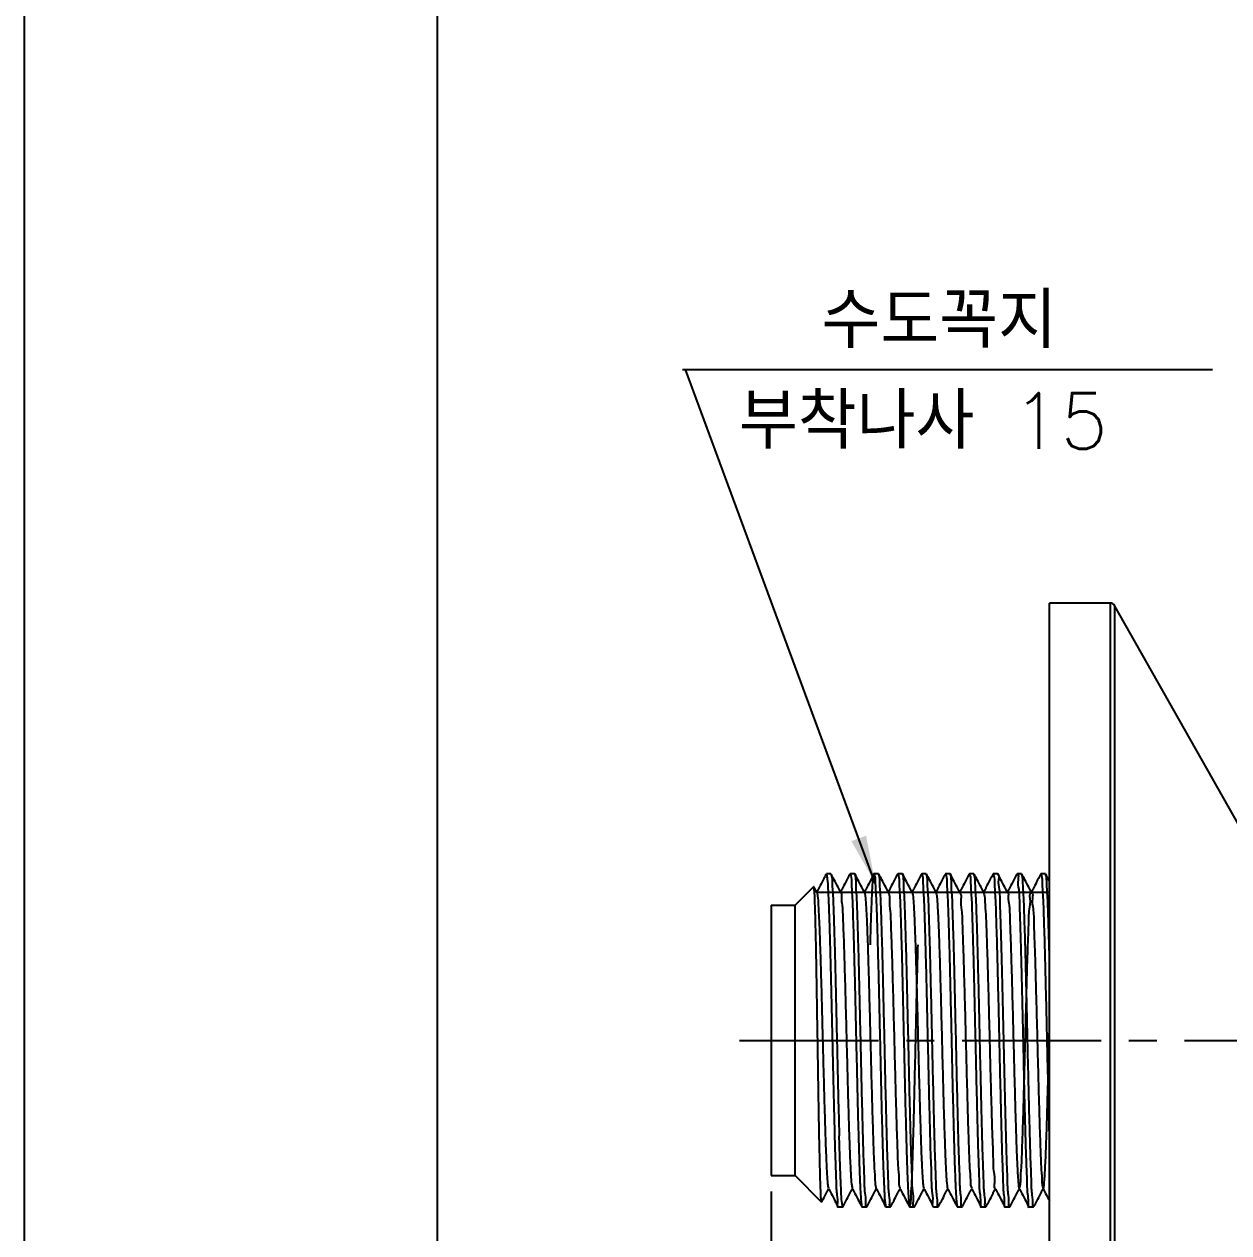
# Model space of a CAD drawing. Extents: x 6471 to 7065, y -5206 to -4786.
# Drawn here: x 6470.8 to 6546.6, y -5117.3 to -5041.3 of the extents above; entities that cross this region are included whole.
import ezdxf

# ---------------------------------------------------------------- set-up
doc = ezdxf.new("R2010")
doc.units = 0
doc.header["$LTSCALE"] = 7
doc.header["$MEASUREMENT"] = 0
doc.linetypes.add('CENTER', pattern=[2, 1.25, -0.25, 0.25, -0.25])
doc.layers.get('0').update_dxf_attribs({"color": 2, "linetype": 'CONTINUOUS'})
for name, color, linetype in [('CL', 1, 'CENTER'), ('D', 2, 'CONTINUOUS'), ('DIM', 2, 'CONTINUOUS'), ('DWG', 7, 'CONTINUOUS'), ('TXT', 4, 'CONTINUOUS')]:
    doc.layers.add(name, color=color, linetype=linetype)
doc.styles.add('GHS', font='ROMANS.shx', dxfattribs={"bigfont": 'GHS.shx'})
doc.dimstyles.new('STANDARD$7', dxfattribs={"dimtxt": 3.5, "dimasz": 3, "dimexe": 1, "dimexo": 1, "dimgap": 1, "dimtad": 1, "dimdec": 4, "dimzin": 0, "dimdsep": 46, "dimtxsty": 'GHS', "dimcen": 1, "dimclrd": 256, "dimclre": 256, "dimclrt": 2, "dimadec": 4, "dimazin": 0, "dimtfac": 1, "dimtdec": 4, "dimtmove": 2, "dimatfit": 2, "dimfxl": 0, "dimtolj": 1, "dimtzin": 0, "dimlwd": -1, "dimlwe": -1, "dimarcsym": 0})

msp = doc.modelspace()

# ---------------------------------------------------------------- linework, layer by layer
at = {"linetype": 'Continuous'}
msp.add_lwpolyline([(6470.771486190715, -5206.175494093426), (7064.771486190737, -5206.175494093426), (7064.771486190737, -4786.175494093419), (6470.771486190715, -4786.175494093419)], close=True, dxfattribs=at)
at = {"layer": 'CL', "linetype": 'CENTER'}
msp.add_line((6515.778401351196, -5105.171255248208), (6587.820834057397, -5105.171255248208), dxfattribs=at)
at = {"layer": 'D'}
msp.add_line((6512.17944186938, -5062.988648407856), (6545.540356549515, -5062.988648407856), dxfattribs=at)
at = {"layer": 'DIM'}
msp.add_line((6517.778401351196, -5114.671255137408), (6517.778401351196, -5152.189195775985), dxfattribs=at)
at = {"layer": 'DWG'}
for p, q in [((6539.103556629095, -5077.671255137408), (6535.278402114097, -5077.671255137408)), ((6535.278402114097, -5132.671212712408), (6535.278402114097, -5077.671297562309)), ((6539.103556629397, -5077.671255137408), (6539.103556629397, -5132.671255137306)), ((6547.583533619795, -5092.331909647808), (6539.364583000596, -5077.823386166408)), ((6539.364583013597, -5077.823386189408), (6539.364583013597, -5132.519124085407)), ((6519.278402114097, -5096.671255137408), (6520.448155921297, -5095.501501330207)), ((6517.778401351196, -5096.671255137408), (6517.778401351196, -5113.671255137408)), ((6517.778402114097, -5096.671255137408), (6519.278402114097, -5096.671255137408)), ((6519.278402114097, -5113.671255137408), (6519.278402114097, -5096.671255137408)), ((6517.778402114097, -5113.671255137408), (6519.278402114097, -5113.671255137408)), ((6519.278402114097, -5113.671255137408), (6520.941392967096, -5115.334245990307))]:
    msp.add_line(p, q, dxfattribs=at)
at = {"layer": 'DWG', "color": 2}
for p, q in [((6521.195544359095, -5094.764192851606), (6521.217479994196, -5094.732177274207)), ((6521.217451647596, -5094.732205603908), (6521.255902114096, -5094.693755137407)), ((6521.527669867996, -5094.693755137407), (6521.255902114096, -5094.693755137407)), ((6521.255902114096, -5094.724976228106), (6521.255902114096, -5094.693755137407)), ((6522.727025043895, -5094.703777198807), (6522.737413862097, -5094.693755403707)), ((6523.027669868096, -5094.693755137407), (6522.737467693495, -5094.693755137407)), ((6524.527669868096, -5094.693755137407), (6524.237467693495, -5094.693755137407)), ((6525.727025043895, -5094.703777198807), (6525.737455466096, -5094.693755151107)), ((6526.027669867996, -5094.693755137407), (6525.737467693495, -5094.693755137407)), ((6527.227025043895, -5094.703777198807), (6527.237433571895, -5094.693755244407)), ((6527.527669867996, -5094.693755137407), (6527.237467693495, -5094.693755137407)), ((6529.027669867996, -5094.693755137407), (6528.737467693495, -5094.693755137407)), ((6530.227025043895, -5094.703777198807), (6530.237419917496, -5094.693755347209)), ((6530.527669867996, -5094.693755137407), (6530.237467693495, -5094.693755137407)), ((6532.027669867996, -5094.693755137407), (6531.737467693495, -5094.693755137407)), ((6533.527669867996, -5094.693755137407), (6533.237467693495, -5094.693755137407)), ((6534.727025043895, -5094.703777198807), (6534.737456966896, -5094.693755147906)), ((6535.027669867996, -5094.693755137407), (6534.737467693495, -5094.693755137407)), ((6520.626698206096, -5095.855755137407), (6535.278402114097, -5095.855755137407)), ((6520.948467902995, -5115.330996791407), (6520.941384463996, -5115.334237472307)), ((6522.277669867996, -5115.648755137408), (6521.987467693495, -5115.648755137408)), ((6522.288112517296, -5115.638733076808), (6522.277660877996, -5115.648755129907)), ((6523.477025043895, -5115.638733075906), (6523.487458703496, -5115.648755129907)), ((6523.777669868096, -5115.648755137408), (6523.487467693495, -5115.648755137408)), ((6524.977025043895, -5115.638733075906), (6524.987402310696, -5115.648754744409)), ((6525.277669867996, -5115.648755137408), (6524.987467693495, -5115.648755137408)), ((6526.777669867996, -5115.648755137408), (6526.487467693495, -5115.648755137408)), ((6528.277669867996, -5115.648755137408), (6527.987467693495, -5115.648755137408)), ((6529.777669867996, -5115.648755137408), (6529.487467693495, -5115.648755137408)), ((6530.977025043895, -5115.638733075906), (6530.987461298996, -5115.648755133607)), ((6531.277669867996, -5115.648755137408), (6530.987467693495, -5115.648755137408)), ((6532.477025043895, -5115.638733075906), (6532.487423788497, -5115.648754960206)), ((6532.777669867996, -5115.648755137408), (6532.487467693495, -5115.648755137408)), ((6534.277669867996, -5115.648755137408), (6533.987467693495, -5115.648755137408))]:
    msp.add_line(p, q, dxfattribs=at)
at = {"layer": 'DWG'}
msp.add_arc((6539.103556627596, -5077.971255137407), 0.3, 29.5311431749636, 90, dxfattribs=at)
at = {"layer": 'DWG', "color": 2}
for points in [[(6521.195544360296, -5094.764192852206), (6521.033779176697, -5095.074630972307), (6520.783891705697, -5095.554142439509), (6520.703256998196, -5095.708862000407)], [(6521.216877261496, -5094.731583707508), (6521.255902114098, -5094.724976228106)], [(6521.255902114098, -5094.724976228106), (6521.297585818297, -5095.024215583908), (6521.339377081596, -5095.633972634907), (6521.381157655097, -5096.534980806406), (6521.423059396197, -5097.703559940608), (6521.465562452096, -5099.123132581306), (6521.508034179095, -5100.732660911406), (6521.549918897198, -5102.457410046707), (6521.591402075998, -5104.247925568106), (6521.633198598595, -5106.079951076808), (6521.674844333395, -5107.877801764709), (6521.716598160895, -5109.597798057006), (6521.758301026896, -5111.180902249209)], [(6521.521199973296, -5094.700125667507), (6521.527840222697, -5094.709560224008)], [(6521.527840222697, -5094.709560224008), (6521.564106300996, -5094.815551239208), (6521.608145831996, -5095.283441117106), (6521.652182444598, -5096.086796856507), (6521.696216995998, -5097.198322046708), (6521.740252818995, -5098.580380379808), (6521.784287704398, -5100.186017445307), (6521.828323475495, -5101.960823262707), (6521.872358435797, -5103.844516927908), (6521.916392975497, -5105.773203920708), (6521.960429149897, -5107.681538865407), (6522.004466965797, -5109.504769243009), (6522.048503201396, -5111.180902249209)], [(6522.144312047595, -5095.867023058006), (6521.975042074198, -5095.542238565307), (6521.725155894796, -5095.062728332006), (6521.538112516398, -5094.703777198407)], [(6522.707023629998, -5094.742162672908), (6522.533779176795, -5095.074630972107), (6522.283891705795, -5095.554142439309), (6522.203256998298, -5095.708862000207)], [(6522.727025044695, -5094.703777199207), (6522.707023629998, -5094.742162672908)], [(6522.728882833696, -5094.702357530907), (6522.773021359498, -5094.809731859008), (6522.817950495296, -5095.283540378408), (6522.862192993597, -5096.091451955406), (6522.905947278497, -5097.196399102908), (6522.950003877198, -5098.578784948208), (6522.993837452198, -5100.176443898006), (6523.037881887095, -5101.950822891409), (6523.081731832196, -5103.826041611908), (6523.125476905697, -5105.741921556706), (6523.169619026597, -5107.655626179709), (6523.214147347396, -5109.500075869008), (6523.258301026896, -5111.180902249209)], [(6523.028017120297, -5094.709434443208), (6523.021373240895, -5094.699985988009)], [(6523.548503201396, -5111.180902249209), (6523.504719108597, -5109.514841999007), (6523.460874742198, -5107.700521077808), (6523.416548008997, -5105.779996673606), (6523.372355610495, -5103.844393929907), (6523.328404408497, -5101.964204585707), (6523.283906905998, -5100.171324293307), (6523.239573625796, -5098.557235042208), (6523.195816857696, -5097.186939459109), (6523.152058933297, -5096.084097327206), (6523.108024962198, -5095.281687847808), (6523.064210091797, -5094.816244753507), (6523.028017120297, -5094.709434443208)], [(6523.644312047595, -5095.867023058006), (6523.475042074998, -5095.542238566806), (6523.225155895695, -5095.062728333509), (6523.038112516398, -5094.703777198407)], [(6524.207023630398, -5094.742162672206), (6524.033779177596, -5095.074630970706), (6523.783891706596, -5095.554142437908), (6523.703256998898, -5095.708861999108)], [(6524.008301026896, -5099.161608025508), (6524.052579947197, -5097.681921508109), (6524.097490258496, -5096.443774836207), (6524.142237441497, -5095.516354424206), (6524.186162988596, -5094.934771863307), (6524.229989146296, -5094.698895619607), (6524.274007917297, -5094.816244753507), (6524.317822787695, -5095.281687847808), (6524.361856758695, -5096.084097327206), (6524.405614683196, -5097.186939459109), (6524.449371451296, -5098.557235042208), (6524.493704731495, -5100.171324293307), (6524.538202233997, -5101.964204585707), (6524.582153435996, -5103.844393929907), (6524.626345834497, -5105.779996673606), (6524.670672567695, -5107.700521077808), (6524.714516934097, -5109.514841999007), (6524.758301026896, -5111.180902249209)], [(6524.227025044695, -5094.703777199207), (6524.207023630398, -5094.742162672206)], [(6524.231171066395, -5094.699985988009), (6524.274007917297, -5094.816244753507), (6524.317822787695, -5095.281687847808), (6524.361856758695, -5096.084097327206), (6524.405614683196, -5097.186939459109), (6524.449371451296, -5098.557235042208), (6524.493704731495, -5100.171324293307), (6524.538202233997, -5101.964204585707), (6524.582153435996, -5103.844393929907), (6524.626345834497, -5105.779996673606), (6524.670672567695, -5107.700521077808), (6524.714516934097, -5109.514841999007), (6524.758301026896, -5111.180902249209)], [(6524.526122313097, -5094.711075353007), (6524.519380547596, -5094.702008180007)], [(6525.048503201396, -5111.180902249209), (6525.004458332295, -5109.504424260907), (6524.960371269196, -5107.679072504907), (6524.916376691896, -5105.772490443007), (6524.872254400397, -5103.839987898908), (6524.828391171096, -5101.963651513008), (6524.784457602195, -5100.192577065107), (6524.739969257497, -5098.570710762007), (6524.695478476398, -5097.177331150506), (6524.651465382895, -5096.071158318508), (6524.606990295898, -5095.266783341209), (6524.562539758698, -5094.805321638309), (6524.526122313097, -5094.711075353007)], [(6525.144312047595, -5095.867023058006), (6524.975042076995, -5095.542238570506), (6524.725155897598, -5095.062728337209), (6524.538112516398, -5094.703777198407)], [(6525.707023631195, -5094.742162670609), (6525.533779179498, -5095.074630967007), (6525.283891708498, -5095.554142434208), (6525.203257000397, -5095.708861996209)], [(6525.727025044695, -5094.703777199207), (6525.707023631195, -5094.742162670609)], [(6525.729178373097, -5094.702008180007), (6525.772337584195, -5094.805321638309), (6525.816788121395, -5095.266783341209), (6525.861263208396, -5096.071158318508), (6525.905276301796, -5097.177331150506), (6525.949767082998, -5098.570710762007), (6525.994255427696, -5100.192577065107), (6526.038188996597, -5101.963651513008), (6526.082052225897, -5103.839987898908), (6526.126174517295, -5105.772490443007), (6526.170169094697, -5107.679072504907), (6526.214256157796, -5109.504424260907), (6526.258301026896, -5111.180902249209)], [(6526.026035371898, -5094.711087649008), (6526.019342164697, -5094.702072763808)], [(6526.548503201396, -5111.180902249209), (6526.504224355095, -5109.495072713209), (6526.459335348695, -5107.634906034807), (6526.414631150695, -5105.695992893809), (6526.370738543598, -5103.774026383606), (6526.326905792298, -5101.901653681809), (6526.282881271097, -5100.131813428507), (6526.239060729898, -5098.539792198808), (6526.195021257895, -5097.164373987307), (6526.151260561596, -5096.066706397407), (6526.107486047097, -5095.273901506109), (6526.063104926797, -5094.808960770206), (6526.026035371898, -5094.711087649008)], [(6526.644312047595, -5095.867023058006), (6526.475042077297, -5095.542238571208), (6526.225155897896, -5095.062728337907), (6526.038112516398, -5094.703777198407)], [(6527.207023631395, -5094.742162670209), (6527.033779179895, -5095.074630966206), (6526.783891708895, -5095.554142433408), (6526.703257000695, -5095.708861995608)], [(6527.227025044695, -5094.703777199207), (6527.207023631395, -5094.742162670209)], [(6527.229139990198, -5094.702072763808), (6527.272902752195, -5094.808960770206), (6527.317283872598, -5095.273901506109), (6527.361058386995, -5096.066706397407), (6527.404819083396, -5097.164373987307), (6527.448858555398, -5098.539792198808), (6527.492679096597, -5100.131813428507), (6527.536703617795, -5101.901653681809), (6527.580536369095, -5103.774026383606), (6527.624428976195, -5105.695992893809), (6527.669133174196, -5107.634906034807), (6527.714022180596, -5109.495072713209), (6527.758301026896, -5111.180902249209)], [(6527.526586284696, -5094.710636317006), (6527.519886725996, -5094.701485053309)], [(6528.048503201396, -5111.180902249209), (6528.004578900697, -5109.509241482909), (6527.960636152696, -5107.690358266409), (6527.916702410598, -5105.786761483607), (6527.872651896995, -5103.857293693207), (6527.828611271495, -5101.972848842906), (6527.783784574497, -5100.166606817806), (6527.738895532598, -5098.534180590606), (6527.694708660197, -5097.155532149507), (6527.650950875496, -5096.059987904206), (6527.606891404698, -5095.265368535307), (6527.563055262998, -5094.808638655908), (6527.526586284696, -5094.710636317006)], [(6528.144312047595, -5095.867023058006), (6527.975042074496, -5095.542238565708), (6527.725155895095, -5095.062728332407), (6527.538112516398, -5094.703777198407)], [(6528.707023630096, -5094.742162672606), (6528.533779176995, -5095.074630971707), (6528.283891705995, -5095.554142438807), (6528.203256998498, -5095.708861999909)], [(6528.727025044695, -5094.703777199207), (6528.707023630096, -5094.742162672606)], [(6528.729474392297, -5094.701276447406), (6528.729684551497, -5094.701485053309)], [(6528.729684551497, -5094.701485053309), (6528.772853088397, -5094.808638655908), (6528.816689230195, -5095.265368535307), (6528.860748700997, -5096.059987904206), (6528.904506485697, -5097.155532149507), (6528.948693358095, -5098.534180590606), (6528.993582399998, -5100.166606817806), (6529.038409096897, -5101.972848842906), (6529.082449722496, -5103.857293693207), (6529.126500236095, -5105.786761483607), (6529.170433978196, -5107.690358266409), (6529.214376726198, -5109.509241482909), (6529.258301026896, -5111.180902249209)], [(6529.024826871296, -5094.712412787507), (6529.017981022796, -5094.703686645407)], [(6529.548503201396, -5111.180902249209), (6529.504452339896, -5109.504184808906), (6529.459523088298, -5107.642913778509), (6529.414480280498, -5105.689379696909), (6529.370078433395, -5103.745319570706), (6529.326346820096, -5101.878355541408), (6529.282533960998, -5100.118454932606), (6529.238705099097, -5098.527715676508), (6529.194664886297, -5097.154295099106), (6529.150859033597, -5096.057998385506), (6529.106350898396, -5095.257665724406), (6529.061643796295, -5094.799671571909), (6529.024826871296, -5094.712412787507)], [(6529.644312047595, -5095.867023058006), (6529.475042073997, -5095.542238564809), (6529.225155894596, -5095.062728331508), (6529.038112516398, -5094.703777198407)], [(6530.207023629896, -5094.742162673007), (6530.033779176595, -5095.074630972609), (6529.783891705595, -5095.554142439807), (6529.703256998097, -5095.708862000607)], [(6530.227025044695, -5094.703777199207), (6530.207023629896, -5094.742162673007)], [(6530.227778848198, -5094.703686645407), (6530.271441621796, -5094.799671571909), (6530.316148723897, -5095.257665724406), (6530.360656859098, -5096.057998385506), (6530.404462711797, -5097.154295099106), (6530.448502924598, -5098.527715676508), (6530.492331786495, -5100.118454932606), (6530.536144645596, -5101.878355541408), (6530.579876258896, -5103.745319570706), (6530.624278105998, -5105.689379696909), (6530.669320913795, -5107.642913778509), (6530.714250165397, -5109.504184808906), (6530.758301026896, -5111.180902249209)], [(6530.527786154095, -5094.709589251608), (6530.521158132196, -5094.700189193609)], [(6531.048503201396, -5111.180902249209), (6531.004475526798, -5109.505111320406), (6530.960405461497, -5107.680529492409), (6530.916428412896, -5105.774756622806), (6530.872321255497, -5103.842898309107), (6530.828398663695, -5101.963964560706), (6530.784270389798, -5100.185349082407), (6530.740353631495, -5098.583820390508), (6530.696217401298, -5097.198333588607), (6530.652321933997, -5096.089848536107), (6530.608334185296, -5095.286178315106), (6530.564349711097, -5094.817180756407), (6530.527786154095, -5094.709589251608)], [(6531.144312047595, -5095.867023058006), (6530.975042073597, -5095.542238564107), (6530.725155894196, -5095.062728330708), (6530.538112516398, -5094.703777198407)], [(6531.707023629798, -5094.742162673407), (6531.533779176195, -5095.074630973308), (6531.283891705195, -5095.554142440509), (6531.203256997796, -5095.708862001207)], [(6531.727025044695, -5094.703777199207), (6531.707023629798, -5094.742162673407)], [(6531.730745682496, -5094.699980004207), (6531.730955957696, -5094.700189193609)], [(6531.730955957696, -5094.700189193609), (6531.774147536597, -5094.817180756407), (6531.818132010797, -5095.286178315106), (6531.862119759498, -5096.089848536107), (6531.906015226795, -5097.198333588607), (6531.950151456996, -5098.583820390508), (6531.994068215196, -5100.185349082407), (6532.038196489196, -5101.963964560706), (6532.082119080997, -5103.842898309107), (6532.126226238298, -5105.774756622806), (6532.170203286895, -5107.680529492409), (6532.214273352295, -5109.505111320406), (6532.258301026896, -5111.180902249209)], [(6532.035673020796, -5094.732358649308), (6532.027064832097, -5094.731925441309)], [(6532.173503201396, -5096.588589593306), (6532.131911042997, -5095.676797732707), (6532.090192301398, -5095.051022158907), (6532.048659160998, -5094.734223975807), (6532.035673020796, -5094.732358649308)], [(6532.644312047595, -5095.867023058006), (6532.475042074296, -5095.542238565507), (6532.225155894997, -5095.062728332206), (6532.038112516398, -5094.703777198407)], [(6533.207023630096, -5094.742162672806), (6533.033779176897, -5095.074630972009), (6532.783891705897, -5095.554142439207), (6532.703256998396, -5095.708862000109)], [(6533.227025044695, -5094.703777199207), (6533.207023630096, -5094.742162672806)], [(6533.228508986295, -5094.732075490807), (6533.236862657598, -5094.731925441309)], [(6533.236862657598, -5094.731925441309), (6533.258456986495, -5094.734223975807), (6533.299990126895, -5095.051022158907), (6533.341708868497, -5095.676797732707), (6533.383301026896, -5096.588589593306)], [(6533.526061636195, -5094.711113897807), (6533.519333642295, -5094.702073612407)], [(6534.048503201396, -5111.180902249209), (6534.004654883497, -5109.512276752706), (6533.960188498196, -5107.671283469906), (6533.915346520595, -5105.727347276807), (6533.870897590298, -5103.780944596609), (6533.826898938495, -5101.901367907009), (6533.782594344596, -5100.120776684907), (6533.738633526496, -5098.525286991506), (6533.694630541296, -5097.153324697607), (6533.650735604496, -5096.055326733207), (6533.606610090198, -5095.261353153906), (6533.562699316396, -5094.806343149608), (6533.526061636195, -5094.711113897807)], [(6534.144312047595, -5095.867023058006), (6533.975042075496, -5095.542238567708), (6533.725155896095, -5095.062728334407), (6533.538112516398, -5094.703777198407)], [(6534.707023630598, -5094.742162671806), (6534.533779177996, -5095.074630969808), (6534.283891706996, -5095.554142437006), (6534.203256999298, -5095.708861998406)], [(6534.727025044695, -5094.703777199207), (6534.707023630598, -5094.742162671806)], [(6534.729131467796, -5094.702073612407), (6534.772497141897, -5094.806343149608), (6534.816407915597, -5095.261353153906), (6534.860533429898, -5096.055326733207), (6534.904428366698, -5097.153324697607), (6534.948431351996, -5098.525286991506), (6534.992392170097, -5100.120776684907), (6535.036696763996, -5101.901367907009), (6535.080695415795, -5103.780944596609), (6535.125144345998, -5105.727347276807), (6535.169986323696, -5107.671283469906), (6535.214452708896, -5109.512276752706), (6535.258301026896, -5111.180902249209)], [(6535.028444576997, -5094.709117098708), (6535.021796758195, -5094.699575392009)], [(6535.278604342598, -5099.962879859308), (6535.240539379995, -5098.590161734508), (6535.196015019995, -5097.192573706809), (6535.152208444898, -5096.087365442807), (6535.108182007995, -5095.283966357809), (6535.064377915597, -5094.817370268207), (6535.028444576997, -5094.709117098708)], [(6535.278401851497, -5095.164906912509), (6535.225155897598, -5095.062728337307), (6535.038112516398, -5094.703777198407)], [(6520.703256998196, -5095.708862000407), (6520.632568862798, -5095.844491516807)], [(6520.645239236298, -5095.858423655907), (6520.685402114096, -5096.082948767908), (6520.730902114096, -5096.634878130106), (6520.776402114097, -5097.495949891108), (6520.821902114097, -5098.634980588606), (6520.867402114097, -5100.010720558908), (6520.912902114097, -5101.573347780908), (6520.958402114097, -5103.266272166409), (6521.003902114097, -5105.028184953506), (6521.049402114098, -5106.795278985606), (6521.094902114098, -5108.503559468507), (6521.140402114098, -5110.091161523906), (6521.185902114098, -5111.500590607207), (6521.231402114098, -5112.680804656007), (6521.276902114095, -5113.589062563507), (6521.322402114095, -5114.192472034909), (6521.366971484097, -5114.469834879208)], [(6522.203256998298, -5095.708862000207), (6522.132568862798, -5095.844491516807)], [(6522.140556517995, -5095.862851052207), (6522.141402114098, -5095.862131207508), (6522.186902114098, -5096.095975967706), (6522.232402114095, -5096.658479311009), (6522.277902114095, -5097.529270343308), (6522.323402114095, -5098.676813621707), (6522.368902114095, -5100.059551201808), (6522.414402114096, -5101.627407646109), (6522.459902114096, -5103.323603491808), (6522.505402114096, -5105.086711501808), (6522.550902114096, -5106.852881234907), (6522.596402114096, -5108.558151370307), (6522.641902114096, -5110.140766048407), (6522.687402114097, -5111.543411341008), (6522.732902114097, -5112.715290858807), (6522.778402114097, -5113.613965327506)], [(6523.703256998898, -5095.708861999108), (6523.632568862798, -5095.844491516807)], [(6523.650866292998, -5095.879999770907), (6523.695833306795, -5096.180940402508), (6523.741704866398, -5096.812318017506), (6523.787576426096, -5097.751361055707), (6523.833447985696, -5098.963506382108), (6523.879319545295, -5100.404138849906), (6523.925191104997, -5102.020233440406), (6523.971062664597, -5103.752306941806), (6524.016934224196, -5105.536607334208), (6524.062805783898, -5107.307460294607), (6524.108677343497, -5108.999686456609), (6524.154548903097, -5110.551000451807), (6524.200420462696, -5111.904303432406), (6524.246292022398, -5113.009784695507), (6524.292163581998, -5113.826755053506), (6524.338035141597, -5114.325144471506), (6524.373460369897, -5114.474234099707)], [(6525.127667367297, -5095.882483124908), (6525.163723214998, -5095.934964533808), (6525.209594774696, -5096.336436437006), (6525.255466334295, -5097.063089424308), (6525.301337893895, -5098.088177751008), (6525.347209453596, -5099.373971233206), (6525.393081013196, -5100.873143974208), (6525.438952572796, -5102.530516277009), (6525.484824132497, -5104.285085631007), (6525.530695692097, -5106.072272016609), (6525.576567251696, -5107.826294886909), (6525.622438811398, -5109.482594336507), (6525.668310370997, -5110.980207343109), (6525.714181930597, -5112.264011618507), (6525.760053490295, -5113.286754482207), (6525.805925049898, -5114.010792079309), (6525.851796609498, -5114.409474929107), (6525.887638995896, -5114.459236439809)], [(6525.203257000397, -5095.708861996209), (6525.132568862798, -5095.844491516807)], [(6526.703257000695, -5095.708861995608), (6526.632568862798, -5095.844491516807)], [(6526.642135403398, -5095.868055332809), (6526.677484682895, -5096.020143918806), (6526.723356242596, -5096.521280850808), (6526.769227802196, -5097.340795342308), (6526.815099361796, -5098.448523717107), (6526.860970921497, -5099.803694078608), (6526.906842481097, -5101.356426991508), (6526.952714040696, -5103.049571382606), (6526.998585600398, -5104.820808086206), (6527.044457159997, -5106.604943611608), (6527.090328719597, -5108.336309704206), (6527.136200279295, -5109.951180381206), (6527.182071838898, -5111.390117479408), (6527.227943398498, -5112.600158380908), (6527.273814958196, -5113.536765396206), (6527.319686517795, -5114.165465052309), (6527.364514756496, -5114.463690356806)], [(6528.203256998498, -5095.708861999909), (6528.132568862798, -5095.844491516807)], [(6528.145759696198, -5095.868842639109), (6528.191246150795, -5096.135722375009), (6528.237117710497, -5096.734859609409), (6528.282989270097, -5097.644513260406), (6528.328860829696, -5098.831201921006), (6528.374732389398, -5100.251247422108), (6528.420603948997, -5101.852382484507), (6528.466475508597, -5103.575674508407), (6528.512347068295, -5105.357694691407), (6528.558218627898, -5107.132852637806), (6528.604090187498, -5108.835810528606), (6528.649961747195, -5110.403887995108), (6528.695833306795, -5111.779369180509), (6528.741704866398, -5112.911627073809), (6528.787576426096, -5113.758986926507), (6528.833447985696, -5114.290260164609), (6528.867965406395, -5114.476934833408)], [(6529.630039359398, -5095.893547441709), (6529.659136059096, -5095.913378589707), (6529.705007618696, -5096.281315962406), (6529.750879178296, -5096.976463225408), (6529.796750737997, -5097.973234257908), (6529.842622297597, -5099.234941143906), (6529.888493857196, -5100.715144536309), (6529.934365416898, -5102.359362938507), (6529.980236976498, -5104.107077992408), (6530.026108536097, -5105.893961963007), (6530.071980095795, -5107.654245434209), (6530.117851655398, -5109.323138068408), (6530.163723214998, -5110.839213328607), (6530.209594774696, -5112.146669391106), (6530.255466334295, -5113.197383029608), (6530.301337893895, -5113.952680875307), (6530.347209453596, -5114.384762859107), (6530.383974632695, -5114.466757437709)], [(6529.703256998097, -5095.708862000607), (6529.632568862798, -5095.844491516807)], [(6531.203256997796, -5095.708862001207), (6531.132568862798, -5095.844491516807)], [(6531.136708820598, -5095.870995474506), (6531.172897526997, -5095.988357054408), (6531.218769086597, -5096.456441033606), (6531.264640646196, -5097.245289116108), (6531.310512205898, -5098.325866356907), (6531.356383765497, -5099.658400204906), (6531.402255325097, -5101.193844401707), (6531.448126884795, -5102.875684215509), (6531.493998444398, -5104.642016565809), (6531.539870003998, -5106.427828475109), (6531.585741563696, -5108.167389986509), (6531.631613123295, -5109.796673470606), (6531.677484682895, -5111.255710275109), (6531.723356242596, -5112.490797977109), (6531.769227802196, -5113.456476995609), (6531.815099361796, -5114.117203811009), (6531.860970921497, -5114.448659207508), (6531.868329270596, -5114.448255670206)], [(6532.703256998396, -5095.708862000109), (6532.632568862798, -5095.844491516807)], [(6532.639844765795, -5095.862068939008), (6532.640787435196, -5095.861274792507), (6532.686658994898, -5096.093840183108), (6532.732530554497, -5096.660515840907), (6532.778402114097, -5097.540444268809)], [(6534.203256999298, -5095.708861998406), (6534.132568862798, -5095.844491516807)], [(6534.145615826895, -5095.895248033208), (6534.154548903097, -5095.895210568407), (6534.200420462696, -5096.229477571407), (6534.246292022398, -5096.892862468307), (6534.292163581998, -5097.860948207908), (6534.338035141597, -5099.098102687109), (6534.383906701295, -5100.558790253406), (6534.429778260898, -5102.189247724808), (6534.475649820498, -5103.929463238208), (6534.521521380196, -5105.715385092706), (6534.567392939795, -5107.481279284508), (6534.613264499395, -5109.162148963307), (6534.659136059096, -5110.696126756306), (6534.705007618696, -5112.026751905109), (6534.750879178296, -5113.105048404406), (6534.796750737997, -5113.891327649806), (6534.842622297597, -5114.356649246809), (6534.878872326898, -5114.471225477006)], [(6532.548503201396, -5111.180902249209), (6532.506762031396, -5109.596274307609), (6532.464787864995, -5107.866834116907), (6532.423188024396, -5106.070648775309), (6532.381621783795, -5104.248692080608), (6532.340115637696, -5102.457179696408), (6532.298364980695, -5100.737775165806), (6532.256825825497, -5099.161223026309), (6532.215106547496, -5097.760579038808), (6532.173503201396, -5096.588589593306)], [(6533.383301026896, -5096.588589593306), (6533.424904372997, -5097.760579038808), (6533.466623650997, -5099.161223026309), (6533.508162806195, -5100.737775165806), (6533.549913463196, -5102.457179696408), (6533.591419609295, -5104.248692080608), (6533.632985849897, -5106.070648775309), (6533.674585690495, -5107.866834116907), (6533.716559856798, -5109.596274307609), (6533.758301026896, -5111.180902249209)], [(6520.951954916297, -5115.326265935208), (6520.950978545697, -5115.324877995808), (6520.922022002297, -5115.237766420309), (6520.893201096495, -5114.813283328207), (6520.863985011797, -5114.055638625407), (6520.834833212596, -5112.998981246208), (6520.806062236496, -5111.698716101808), (6520.777288170396, -5110.187651258308), (6520.748308712798, -5108.505278883207), (6520.719449064395, -5106.727175980606), (6520.690435222098, -5104.897341587406), (6520.661520957695, -5103.093600213408), (6520.632557152697, -5101.367630671306), (6520.603030248795, -5099.751429738506), (6520.573355227097, -5098.329055615006), (6520.544063124597, -5097.171693956807)], [(6526.258301026896, -5111.180902249209), (6526.302053738097, -5112.644420120407), (6526.346606618396, -5113.877217546607), (6526.391429761198, -5114.812332647107), (6526.435765966296, -5115.404008401107), (6526.479545899495, -5115.642987311607), (6526.523537498498, -5115.529393118108), (6526.567262557498, -5115.068915696309), (6526.611177595695, -5114.273213616907), (6526.654982407696, -5113.173511192108), (6526.699619066795, -5111.776843258809), (6526.744608162297, -5110.136306354107), (6526.789175472196, -5108.337615753808), (6526.832873393897, -5106.466767206006), (6526.876793400696, -5104.542905054208), (6526.920578787895, -5102.645983481008), (6526.964462289695, -5100.829850830807), (6527.008301026896, -5099.161608025508)], [(6521.758301026896, -5111.180902249209), (6521.802007042598, -5112.642983569309), (6521.845955604497, -5113.861288110609), (6521.890412320597, -5114.794762416608), (6521.934633024498, -5115.393208882808), (6521.978512223096, -5115.641384063307), (6521.979082013796, -5115.640850988908)], [(6522.173503201396, -5114.667094976008), (6522.131823146697, -5113.753583648508), (6522.090185651096, -5112.580456223906), (6522.048503201396, -5111.180902249209)], [(6523.258301026896, -5111.180902249209), (6523.299983476495, -5112.580456223906), (6523.341620972095, -5113.753583648508), (6523.383301026896, -5114.667094976008)], [(6523.768106518596, -5115.638979371306), (6523.767607907396, -5115.639450363309), (6523.723934728895, -5115.384461136007), (6523.680013335498, -5114.784298792107), (6523.636227370595, -5113.862994008807), (6523.592342494295, -5112.647082982607), (6523.548503201396, -5111.180902249209)], [(6524.758301026896, -5111.180902249209), (6524.802140319795, -5112.647082982607), (6524.846025196096, -5113.862994008807), (6524.889811160995, -5114.784298792107), (6524.933732554297, -5115.384461136007), (6524.977560975697, -5115.639306632609)], [(6525.270822213696, -5115.641982816109), (6525.269748074096, -5115.642987311607), (6525.225968140795, -5115.404008401107), (6525.181631935698, -5114.812332647107), (6525.136808792896, -5113.877217546607), (6525.092255912597, -5112.644420120407), (6525.048503201396, -5111.180902249209)], [(6526.780679700397, -5115.609903967808), (6526.755951350998, -5115.605427433209), (6526.714518374395, -5115.284304949208), (6526.673035838597, -5114.658408191008), (6526.631683996397, -5113.750079059308), (6526.590016993795, -5112.575220689509), (6526.548503201396, -5111.180902249209)], [(6527.758301026896, -5111.180902249209), (6527.799814819296, -5112.575220689509), (6527.841481821898, -5113.750079059308), (6527.882833664097, -5114.658408191008), (6527.924316199896, -5115.284304949208), (6527.965749176498, -5115.605427433209), (6527.981516926196, -5115.608874496109)], [(6528.272128063395, -5115.643237154109), (6528.270806432795, -5115.644425434806), (6528.227036307696, -5115.413979404708), (6528.182840453598, -5114.832975042907), (6528.137845446595, -5113.902449400106), (6528.092799341396, -5112.661117256506), (6528.048503201396, -5111.180902249209)], [(6529.258301026896, -5111.180902249209), (6529.302597166897, -5112.661117256506), (6529.347643271997, -5113.902449400106), (6529.392638279095, -5114.832975042907), (6529.436834133098, -5115.413979404708), (6529.473968015997, -5115.645749014406)], [(6529.769356360196, -5115.640475705008), (6529.768602327395, -5115.641198445708), (6529.724711699196, -5115.392017728009), (6529.680597985996, -5114.794475877807), (6529.636614441398, -5113.872468799906), (6529.592537266496, -5112.653069707707), (6529.548503201396, -5111.180902249209)], [(6530.758301026896, -5111.180902249209), (6530.802335091997, -5112.653069707707), (6530.846412266895, -5113.872468799906), (6530.890395811496, -5114.794475877807), (6530.934509524696, -5115.392017728009), (6530.978400152896, -5115.641198445708), (6530.978938346997, -5115.640689531509)], [(6531.269198345296, -5115.640280602107), (6531.268468540798, -5115.640973838708), (6531.224455063696, -5115.389533734407), (6531.180329831396, -5114.789815238306), (6531.136216376496, -5113.862724559909), (6531.092375498395, -5112.648097782909), (6531.048503201396, -5111.180902249209)], [(6532.258301026896, -5111.180902249209), (6532.302173323896, -5112.648097782909), (6532.346014201997, -5113.862724559909), (6532.390127656897, -5114.789815238306), (6532.434252889197, -5115.389533734407), (6532.478266366298, -5115.640973838708), (6532.478750308498, -5115.640521458707)], [(6532.770624539196, -5115.641787283406), (6532.769591745498, -5115.642757443009), (6532.725738448097, -5115.401837523008), (6532.681964431797, -5114.818036588706), (6532.637485790895, -5113.893714109909), (6532.592737865197, -5112.659230312009), (6532.548503201396, -5111.180902249209)], [(6533.758301026896, -5111.180902249209), (6533.802535690596, -5112.659230312009), (6533.847283616297, -5113.893714109909), (6533.891762257298, -5114.818036588706), (6533.935536273598, -5115.401837523008), (6533.979389570998, -5115.642757443009), (6533.980222966798, -5115.641985982609)], [(6534.269299142396, -5115.640401670309), (6534.268552142296, -5115.641114578106), (6534.224721020396, -5115.392107726508), (6534.180606209396, -5114.794618612108), (6534.136619837495, -5113.872600723906), (6534.092539982196, -5112.653153142906), (6534.048503201396, -5111.180902249209)], [(6522.778402114097, -5113.613965327506), (6522.824273673795, -5114.210405714206), (6522.869902596597, -5114.474341800007)], [(6520.948467902896, -5115.330996791308), (6520.975155894698, -5115.279781943009), (6521.225042074096, -5114.800271709708), (6521.305679485397, -5114.645546518608)], [(6521.305679485397, -5114.645546518608), (6521.382568665295, -5114.498018822407)], [(6521.370825514495, -5114.475487217307), (6521.533891705697, -5114.788367835208), (6521.783779176697, -5115.267879302308), (6521.977025044695, -5115.638733075506)], [(6522.261802191696, -5115.626766125108), (6522.217806202697, -5115.321071580009), (6522.173503201396, -5114.667094976008)], [(6522.301920138797, -5115.612234315508), (6522.475155895095, -5115.279781942209), (6522.725042074496, -5114.800271708908), (6522.805679485696, -5114.645546517906)], [(6522.805679485696, -5114.645546517906), (6522.882568665295, -5114.498018822407)], [(6522.870825514495, -5114.475487217307), (6523.033891706097, -5114.788367836009), (6523.283779177097, -5115.267879303206), (6523.477025044695, -5115.638733075506)], [(6523.383301026896, -5114.667094976008), (6523.427604028197, -5115.321071580009), (6523.469920877697, -5115.627923955108)], [(6523.801920139397, -5115.612234314209), (6523.975155896597, -5115.279781939407), (6524.225042075998, -5114.800271706106), (6524.305679486896, -5114.645546515709)], [(6524.305679486896, -5114.645546515709), (6524.382568665295, -5114.498018822407)], [(6524.370825514495, -5114.475487217307), (6524.533891707498, -5114.788367838708), (6524.783779178498, -5115.267879305808), (6524.977025044695, -5115.638733075506)], [(6525.301920140096, -5115.612234312906), (6525.475155898198, -5115.279781936406), (6525.725042077497, -5114.800271703109), (6525.805679488097, -5114.645546513406)], [(6525.805679488097, -5114.645546513406), (6525.882568665295, -5114.498018822407)], [(6525.870825514495, -5114.475487217307), (6526.033891709095, -5114.788367841706), (6526.283779180095, -5115.267879308907), (6526.477025044695, -5115.638733075506)], [(6526.801920139295, -5115.612234314409), (6526.975155896397, -5115.279781939709), (6527.225042075798, -5114.800271706408), (6527.305679486696, -5114.645546516007)], [(6527.305679486696, -5114.645546516007), (6527.382568665295, -5114.498018822407)], [(6527.370825514495, -5114.475487217307), (6527.533891707498, -5114.788367838708), (6527.783779178498, -5115.267879305906), (6527.977025044695, -5115.638733075506)], [(6528.301920138597, -5115.612234315708), (6528.475155894898, -5115.279781942707), (6528.725042074296, -5114.800271709406), (6528.805679485496, -5114.645546518306)], [(6528.805679485496, -5114.645546518306), (6528.882568665295, -5114.498018822407)], [(6528.870825514495, -5114.475487217307), (6529.033891705795, -5114.788367835507), (6529.283779176795, -5115.267879302708), (6529.477025044695, -5115.638733075506)], [(6529.801920138397, -5115.612234316206), (6529.975155894298, -5115.279781943809), (6530.225042073695, -5114.800271710508), (6530.305679485095, -5114.645546519208)], [(6530.305679485095, -5114.645546519208), (6530.382568665295, -5114.498018822407)], [(6530.370825514495, -5114.475487217307), (6530.533891705297, -5114.788367834408), (6530.783779176297, -5115.267879301606), (6530.977025044695, -5115.638733075506)], [(6531.301920138397, -5115.612234316108), (6531.475155894396, -5115.279781943609), (6531.725042073797, -5114.800271710308), (6531.805679485095, -5114.645546519107)], [(6531.805679485095, -5114.645546519107), (6531.882568665295, -5114.498018822407)], [(6531.870825514495, -5114.475487217307), (6532.033891705297, -5114.788367834506), (6532.283779176297, -5115.267879301708), (6532.477025044695, -5115.638733075506)], [(6532.801920138895, -5115.612234315209), (6532.975155895397, -5115.279781941608), (6533.225042074798, -5114.800271708307), (6533.305679485998, -5114.645546517506)], [(6533.305679485998, -5114.645546517506), (6533.382568665295, -5114.498018822407)], [(6533.370825514495, -5114.475487217307), (6533.533891706297, -5114.788367836409), (6533.783779177297, -5115.267879303607), (6533.977025044695, -5115.638733075506)], [(6534.301920139597, -5115.612234313907), (6534.475155896997, -5115.279781938709), (6534.725042076395, -5114.800271705306), (6534.805679487096, -5114.645546515207)], [(6534.805679487096, -5114.645546515207), (6534.882568665295, -5114.498018822407)], [(6534.870825514495, -5114.475487217307), (6535.033891707898, -5114.788367839406), (6535.278402180596, -5115.257560816408)], [(6521.979082013796, -5115.640850988908), (6521.979313847597, -5115.640622527706)], [(6522.288112516398, -5115.638733076306), (6522.301920138797, -5115.612234315508)], [(6523.774898365496, -5115.630250327209), (6523.768106518596, -5115.638979371306)], [(6523.788112516398, -5115.638733076306), (6523.801920139397, -5115.612234314209)], [(6525.277483425997, -5115.632643565707), (6525.270822213696, -5115.641982816109)], [(6525.288112516398, -5115.638733076306), (6525.301920140096, -5115.612234312906)], [(6526.788529171298, -5115.610276956206), (6526.780679700397, -5115.609903967808)], [(6526.788112516398, -5115.638733076306), (6526.801920139295, -5115.612234314409)], [(6527.981516926196, -5115.608874496109), (6527.990477525897, -5115.609903967808)], [(6528.278770007498, -5115.633639566506), (6528.272128063395, -5115.643237154109)], [(6528.288112516398, -5115.638733076306), (6528.301920138597, -5115.612234315708)], [(6529.473968015997, -5115.645749014406), (6529.480604258296, -5115.644425434806), (6529.481925888896, -5115.643237154109)], [(6529.776099971997, -5115.631412162409), (6529.769356360196, -5115.640475705008)], [(6529.788112516398, -5115.638733076306), (6529.801920138397, -5115.612234316206)], [(6531.275885379396, -5115.631304195507), (6531.269198345296, -5115.640280602107)], [(6531.288112516398, -5115.638733076306), (6531.301920138397, -5115.612234316108)], [(6532.777288177497, -5115.632487611809), (6532.770624539196, -5115.641787283406)], [(6532.788112516398, -5115.638733076306), (6532.801920138895, -5115.612234315209)], [(6534.276035543996, -5115.631366420508), (6534.269299142396, -5115.640401670309)], [(6534.288112516398, -5115.638733076306), (6534.301920139597, -5115.612234313907)]]:
    msp.add_spline(points, degree=3, dxfattribs=at)
at = {"layer": 'DWG'}
for points in [[(6520.644312047595, -5095.867023058006), (6520.475042074096, -5095.542238565009), (6520.455590675195, -5095.504914824909)], [(6520.464019030896, -5095.514975366408), (6520.462448460795, -5095.516387641208)], [(6520.544063124597, -5097.171693956807), (6520.516176816697, -5096.333182881506), (6520.488175106198, -5095.775208675608), (6520.464019030896, -5095.514975366408)]]:
    msp.add_spline(points, degree=3, dxfattribs=at)
at = {"layer": 'DWG', "color": 2}
msp.add_open_spline([(6532.778402114097, -5097.540444268809), (6532.794245997065, -5097.927355231615), (6532.829179546435, -5098.780439873146), (6532.872678893559, -5100.162313784473), (6532.917841772257, -5101.728473426458), (6532.962704864079, -5103.421326321561), (6533.007763553206, -5105.178698264219), (6533.052779829707, -5106.935346002738), (6533.097760983964, -5108.628672306553), (6533.142536378479, -5110.189383985067), (6533.187218892849, -5111.582224822476), (6533.23082986387, -5112.690886926739), (6533.274627908478, -5113.645923338161), (6533.312600421689, -5114.033569542982), (6533.353641595065, -5114.573379917569), (6533.474284855211, -5114.220048822037), (6533.453259141787, -5113.83755508596), (6533.530108062, -5113.034120011911), (6533.558747308564, -5111.997163558521), (6533.608726599802, -5110.685983699244), (6533.651603630467, -5109.180180791482), (6533.697120790252, -5107.524120273745), (6533.741917352788, -5105.782243761656), (6533.787186314526, -5104.017855099202), (6533.831496860173, -5102.295205390405), (6533.878654059353, -5100.681040709209), (6533.916139328346, -5099.223618075855), (6533.981248069412, -5098.010326243955), (6533.970493566364, -5096.99296812532), (6534.127895644596, -5096.429325899189), (6533.993742523161, -5095.918152255268), (6534.264428056506, -5095.874651717273), (6534.138733824369, -5096.436609539487), (6534.29180814405, -5096.944137196038), (6534.282382751199, -5097.970466793886), (6534.34705448443, -5099.165412850976), (6534.384640777454, -5100.61759164208), (6534.431761644329, -5102.225109637253), (6534.47607817571, -5103.944866049795), (6534.521337107838, -5105.7087110336), (6534.566165218031, -5107.452808830269), (6534.611588378214, -5109.113823699583), (6534.654791424046, -5110.626581606553), (6534.703861945322, -5111.948296276078), (6534.734983988422, -5112.993588509893), (6534.806553320042, -5113.816938579086), (6534.793997971682, -5114.199060637326), (6534.903743600861, -5114.575684938274), (6534.955885009239, -5114.058124009807), (6534.985932567312, -5113.671881122853), (6535.033710554834, -5112.734148360127), (6535.075624319789, -5111.634494944919), (6535.120887156215, -5110.251091663926), (6535.165459770279, -5108.696788639732), (6535.21049509742, -5107.007619444132), (6535.247921277124, -5105.547753805768), (6535.270736028847, -5104.657480839582), (6535.278402114115, -5104.359542047503)], degree=3, knots=[0, 0, 0, 0, 1.161699889184405, 2.561386026233667, 4.147633838377824, 5.862121923492492, 7.64179526581426, 9.421194191651889, 11.13486914849728, 12.7197951221549, 14.11769952663462, 15.27722374124051, 16.15585849397354, 16.72168189034698, 16.95594464484393, 17.07786419867271, 17.53168042299032, 18.30644452967365, 19.3742816866082, 20.69610844752559, 22.22338433112288, 23.89996638579953, 25.66419834517145, 27.4511900880044, 29.19521201753509, 30.83211952284206, 32.30172072090307, 33.55000452291193, 34.53115940807058, 35.20936214756841, 35.56068176576979, 35.60710786009584, 35.94450766637133, 36.60947662912404, 37.5786485432843, 38.8166531496508, 40.27806081568124, 41.90916343845655, 43.64998342715675, 45.43649429204672, 47.20298417218, 48.88447966045496, 50.41914316409555, 51.75055875909175, 52.82983052300618, 53.61744670601412, 54.08502385324739, 54.22027711818102, 54.44063533782187, 54.99290933070007, 55.85906815959104, 57.0076696870748, 58.39661185387624, 59.97486781452106, 61.6844113184837, 63.46236978888957, 64.35651638999516, 64.35651638999516, 64.35651638999516, 64.35651638999516], dxfattribs=at)
at = {"layer": 'TXT', "color": 4}
msp.add_line((6496.771486190712, -5195.17549409343), (6496.771486190712, -4805.17549409343), dxfattribs=at)

# ---------------------------------------------------------------- texts
at = {"layer": 'D', "style": 'GHS'}
for s, p in [('수도꼭지', (6520.933375418795, -5061.648582389713)), ('부착나사 15', (6515.741445220087, -5067.960113178484))]:
    msp.add_text(s, height=3.5, dxfattribs=at).set_placement(p)

# ---------------------------------------------------------------- leaders
at = {"layer": 'D'}
msp.add_leader([(6524.317822787691, -5095.281687847576), (6512.379624378923, -5062.988648518658)], dimstyle='STANDARD$7', override={"dimexe": 2, "dimgap": 1, "dimtad": 0}, dxfattribs=at)

doc.saveas('drawing.dxf')
